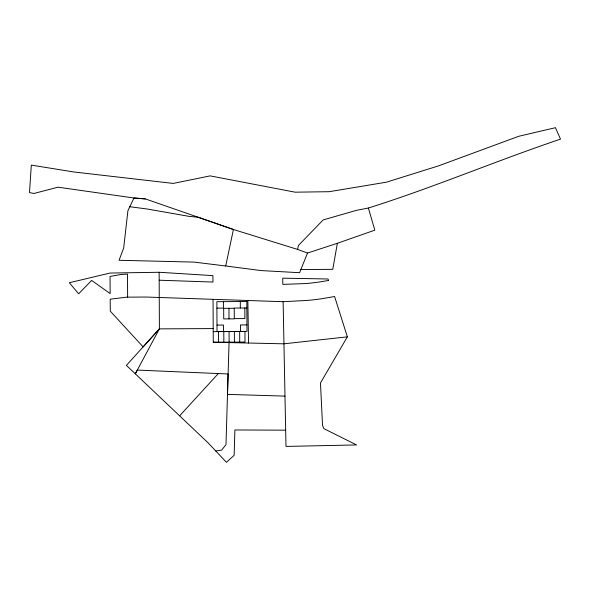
<?xml version="1.0" encoding="UTF-8"?>
<svg xmlns="http://www.w3.org/2000/svg" width="590" height="590" viewBox="0 0 590 590"><rect width="100%" height="100%" fill="white"/><g stroke="black" fill="none" stroke-linecap="round" stroke-linejoin="round"><path stroke-width="0.89" d="M229.053 342.591L227.489 394.386L284.926 396.111M337.377 243.287L307.508 253.036L297.603 249.423L298.385 245.484L323.158 219.937L356.308 210.387L368.381 208.027L374.82 230.159L337.377 243.287L332.767 269.335L300.87 269.549M145.317 198.904L133.974 197.997L127.905 210.719L123.671 248.051L119.04 260.279L194.088 262.1L225.705 265.979L233.411 229.495L145.31 198.889L133.974 198.004L58.041 187.178L33.991 193.461L29.5 192.569L31.314 165.112L73.861 171.978L173.217 183.424L210.143 175.879L295.14 192.185L329.191 191.698L386.413 182.185L438.554 165.871L518.699 136.297L555.463 127.691L560.5 139.137C496.006 160.864 433.311 187.598 368.381 208.027M307.508 253.036L299.609 272.705L261.031 270.574L225.705 265.979M213.204 328.578L159.396 328.873L135.309 373.802L137.315 370.078L228.109 373.986L225.992 444.624L221.67 450.082L215.793 451.011L207.99 442.743L126.408 365.38L159.396 328.873L159.145 272.27L110.05 273.045L69.332 282.735L78.64 293.805L91.649 280.412L110.153 293.591L110.05 276.437L121.134 274.453L127.499 274.092L127.632 297.146M347.37 336.846L320.466 382.969L322.546 425.53L323.888 428.657L356.596 444.934L285.988 446.424L283.119 301.704L307.523 300.406A243.633 243.633 0 0 0 322.398 298.643L334.589 296.505L347.37 336.846L283.82 343.822L213.278 342.23L213.049 299.329M159.396 328.873L143.119 346.883L110.286 311.173L110.197 299.196L126.806 297.146L146.224 297.043L283.119 301.704M179.685 415.773L218.322 373.566M216.899 308.15L223.418 308.113L223.381 301.645M246.856 307.987L234.245 308.054L234.304 318.851L223.728 318.91L223.669 308.334L234.245 308.275M234.304 318.63L244.88 318.578L244.821 308.002M216.995 325.075L223.507 325.038L223.544 331.506M246.945 324.913L240.432 324.943L240.462 331.418M213.219 331.654L244.946 331.484L245.005 342.06L213.278 342.23M285.641 430.176L234.894 429.963L234.134 455.31L226.413 462.309L215.793 451.011M159.182 280.206L212.953 282.05L212.916 275.619L159.145 272.27M129.807 206.721L147.448 209.044L189.161 216.382L198.004 217.208L233.411 229.495L297.603 249.423M247.859 300.494L248.53 343.026M240.307 301.549L240.337 308.024M239.658 331.514L239.717 342.089M234.37 331.543L234.429 342.119M228.957 308.305L229.016 318.88M229.082 331.573L229.141 342.148M223.794 331.602L223.853 342.178M218.506 331.624L218.566 342.207M328.593 280.427L322.656 281.474A228.426 228.426 0 0 1 306.048 283.547L282.831 284.387L282.728 278.163L327.988 278.989L328.593 280.427M246.819 301.519L216.869 301.674L217.024 331.543L246.981 331.381L246.819 301.519"/></g></svg>
